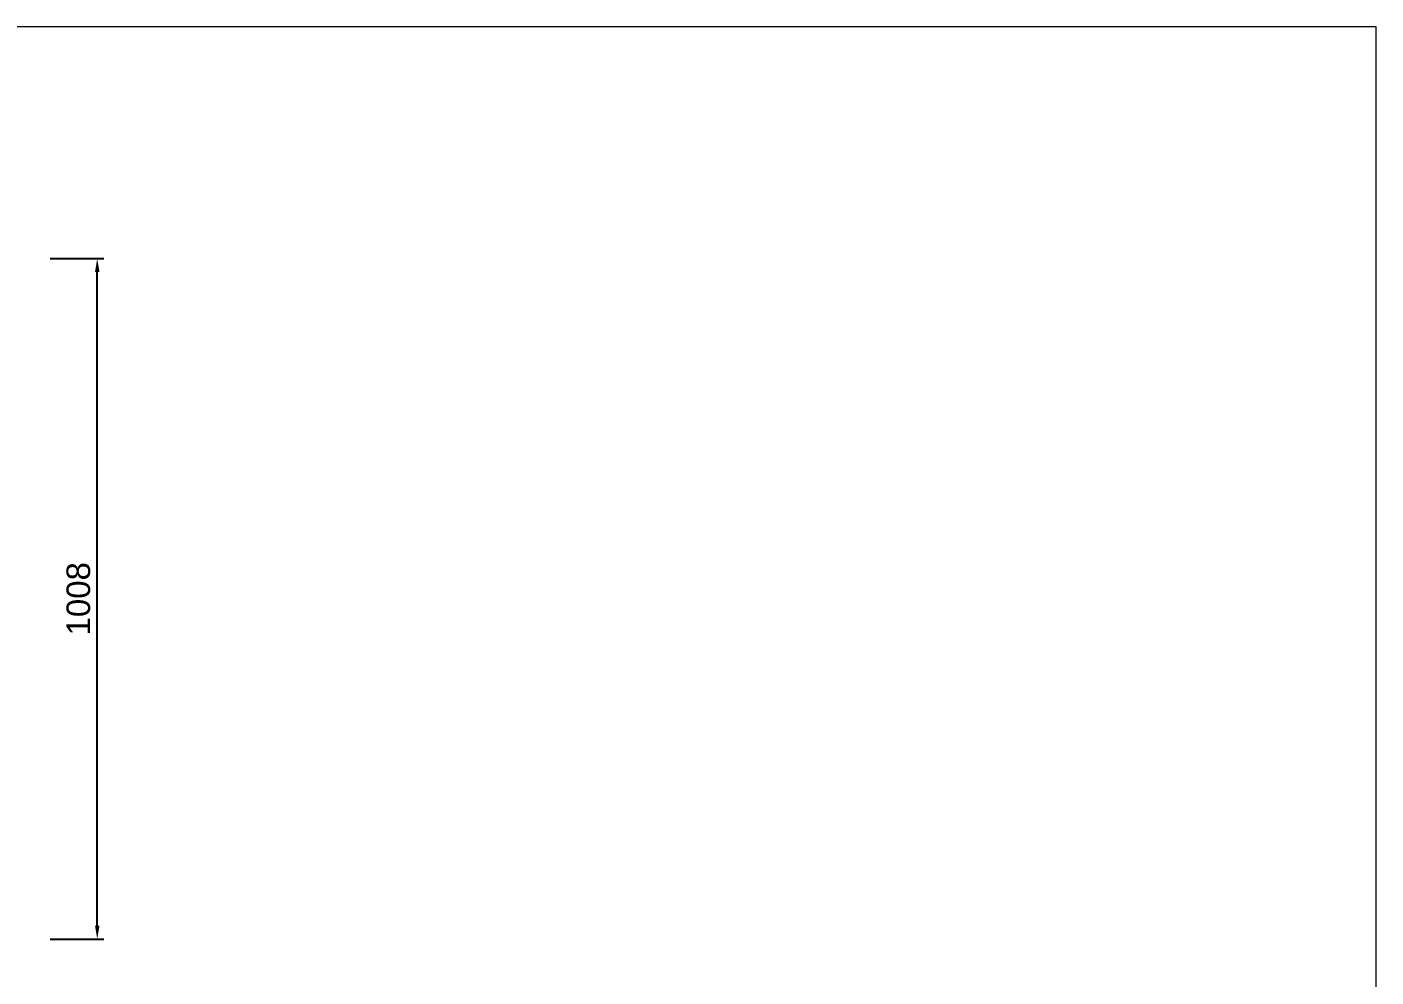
# Model space of a CAD drawing. Header units: millimetres. Extents: x -582 to 3448, y -204 to 2611.
# Drawn here: x 1445 to 3444, y 1204 to 2611 of the extents above; entities that cross this region are included whole.
import ezdxf

# ---------------------------------------------------------------- set-up
doc = ezdxf.new("R2010")
doc.units = ezdxf.units.MM
doc.header["$MEASUREMENT"] = 0
doc.layers.add('Domyslna', color=7, linetype='Continuous', true_color=0x000000)
doc.layers.add('Domyślny', color=7, linetype='Continuous', true_color=0x000000)
doc.styles.add('Arial', font='arial.ttf')
doc.dimstyles.new('Millimeter Large', dxfattribs={"dimscale": 10, "dimtxt": 3.5, "dimasz": 2, "dimexe": 1, "dimexo": 0.5, "dimgap": 1, "dimtad": 1, "dimtoh": 1, "dimdec": 0, "dimzin": 1, "dimdsep": 46, "dimtxsty": 'Arial', "dimcen": 3.5, "dimadec": 0, "dimazin": 0, "dimtfac": 1, "dimtdec": 4, "dimtix": 1, "dimtmove": 1, "dimatfit": 3, "dimfxl": 0, "dimtolj": 1, "dimtzin": 1, "dimarcsym": 0})

# ---------------------------------------------------------------- blocks, each defined once
blk = doc.blocks.new('*D4')
at = {"layer": 'Defpoints', "color": 0}
for p in [(1474.5, 2268.2), (1549.1, 2268.2), (1474.5, 1259.9)]:
    blk.add_point(p, dxfattribs=at)
at = {"layer": 'Domyslna', "color": 0, "lineweight": -2}
for p, q in [((1479.5, 2268.2), (1559.1, 2268.2)), ((1549.1, 1279.9), (1549.1, 2248.2)), ((1479.5, 1259.9), (1559.1, 1259.9))]:
    blk.add_line(p, q, dxfattribs=at)
at = {"layer": 'Domyslna', "color": 0}
for points in [[(1552.5, 2248.2), (1545.8, 2248.2), (1549.1, 2268.2)], [(1545.8, 1279.9), (1552.5, 1279.9), (1549.1, 1259.9)]]:
    blk.add_solid(points, dxfattribs=at)
at = {"layer": 'Domyslna', "color": 0, "insert": (1521.3, 1764.1), "char_height": 35, "attachment_point": 5, "rotation": 90, "style": 'Arial'}
blk.add_mtext('\\A1;1008', dxfattribs=at)

msp = doc.modelspace()

# ---------------------------------------------------------------- linework, layer by layer
at = {"layer": 'Domyślny', "color": 18, "lineweight": 15, "true_color": 0x000000}
for p, q in [((3444.3, 2611.5), (-582.1, 2611.5)), ((3444.3, -204.3), (3444.3, 2611.5))]:
    msp.add_line(p, q, dxfattribs=at)

# ---------------------------------------------------------------- dimensions: what is measured, and where the dimension line sits
at = {"layer": 'Domyslna'}
dim = msp.add_aligned_dim(p1=(1474.5, 1259.9), p2=(1474.5, 2268.2), distance=-74.6, dimstyle='Millimeter Large', dxfattribs=at)
dim.commit()
dim.dimension.update_dxf_attribs({"geometry": '*D4', "text_midpoint": (1521.3, 1764.1)})

doc.saveas('drawing.dxf')
